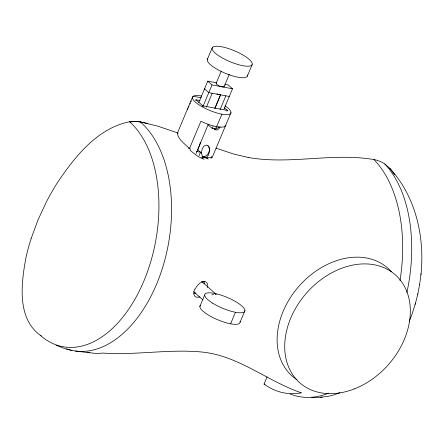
<?xml version="1.0" encoding="UTF-8"?>
<svg xmlns="http://www.w3.org/2000/svg" width="444" height="444" viewBox="0 0 444 444"><rect width="100%" height="100%" fill="white"/><g stroke="black" fill="none" stroke-linecap="round" stroke-linejoin="round"><path stroke-width="0.67" d="M420.94 274.631L421.051 273.732C424.747 236.486 415.656 196.387 389.815 168.326M419.658 284.438L421.051 273.732M417.71 294.489L419.68 284.26M409.163 321.6L412.254 313.558L415.495 303.097M415.207 304.29L417.826 293.967M31.113 238.589L38.079 219.741L46.748 201.21A193.484 145.976 -48.4 0 1 57.093 183.167C74.625 156.998 96.992 128.388 129.554 121.723A43.906 33.128 -48.4 0 1 140.271 121.867L157.787 126.146L178.149 133.061M211.977 158.003L230.991 112.643M264.935 384.338L264.052 384.06L267.049 376.901M207.381 59.313L212.221 47.769M225.513 125.868A20.813 5.655 22.8 0 1 202.087 121.811L200.916 121.268L189.427 148.662C185.242 144.034 178.155 139.699 177.35 133.239L192.413 97.297M188.606 107.159L188.933 106.382M189.91 104.046L190.237 103.269M190.892 101.715L191.22 100.932M192.851 97.042L193.179 96.265L201.31 97.785M195.654 100.555L195.982 99.778L199.972 100.527M198.751 102.625L207.753 81.152L216.722 82.828M202.464 106.616L202.791 105.833L195.982 99.778M203.008 106.41L212.01 84.937L207.753 81.152M188.683 148.268L188.994 147.935M216.106 83.389L221.262 71.101M206.432 107.021L212.199 93.273M214.774 108.342L215.412 106.81M215.629 106.305L216.267 104.773M216.483 104.268L217.976 100.699M218.187 100.189L220.324 95.099M196.026 153.602L208.341 124.237M215.035 108.275L220.657 94.866M224.153 86.53L229.304 74.242M201.582 153.186L197.819 149.839L200.522 142.713M199.095 155.594L200.51 152.225L196.52 151.482M221.895 114.191L215.606 129.06L212.193 128.421L213.048 126.385M220.096 109.579L225.863 95.826M202.78 158.375L203.097 157.62M224.004 109.046L232.506 88.772L228.249 84.987L225.047 84.388M207.115 158.769L207.315 158.286L201.332 157.165M227.056 111.216L227.384 110.434L224.464 107.842M211.022 158.247L211.488 157.143A19.175 6.843 35.5 0 1 202.381 156.26M247.308 76.202L252.148 64.657A21.678 5.889 22.8 0 0 224.375 47.375A21.678 5.889 22.8 0 0 220.035 56.61A21.678 5.889 22.8 0 0 252.148 64.657M199.861 306.482L204.701 294.938M230.614 323.798L235.453 312.254M240.093 322.189L244.933 310.645M187.412 109.246L187.951 108.719M202.37 282.295L202.919 281.563M322.244 397.23L311.655 397.763M75.524 351.049L89.827 352.83M140.31 121.917L147.957 123.526M406.898 292.446A126.201 75.463 -79.4 0 0 384.787 163.991A46.454 35.048 -48.4 0 0 374.009 159.562C334.127 152.758 293.717 163.903 253.724 158.325A190.992 144.095 -48.4 0 1 248.174 157.448M212.01 84.937L232.506 88.772M204.956 88.928L204.529 88.85L208.785 92.635L229.276 96.465M202.791 105.833L227.384 110.434M248.174 157.448L233.871 154.101L216.05 148.152M71.895 350.421L65.557 348.851L56.072 345.271M384.793 163.986L389.765 168.215L394.688 174.819M190.704 149.356L190.021 148.768M40.493 335.509L40.554 335.564A120.213 71.884 -79.4 0 0 143.945 280.841A120.213 71.884 -79.4 0 0 129.876 122.028L129.881 122.017A43.884 32.312 -49.5 0 1 140.415 121.995M129.554 121.723L129.859 122M207.936 124.636L212.193 128.421M206.244 157.331L208.214 159.08M201.593 281.352L216.034 294.2M193.734 291.758L202.997 300M177.35 133.239L177.961 133.816M216.694 126.201A4.335 2.592 -79.4 0 1 215.995 127.012M223.998 86.097A4.335 1.177 22.8 0 1 219.614 86.019A4.335 1.177 22.8 0 1 216.672 82.989M220.551 94.589A4.335 1.177 22.8 0 1 216.816 93.889M247.402 74.942A21.678 5.889 22.8 0 1 225.852 73.51A21.678 5.889 22.8 0 1 207.748 58.808M296.919 379.653A72.083 54.384 -48.4 0 1 298.806 286.43A72.083 54.384 -48.4 0 1 391.336 271.7M41.281 335.886A43.906 33.128 -48.4 0 1 40.232 335.264C16.561 317.876 21.312 282.756 25.963 257.603A193.484 145.976 -48.4 0 1 31.119 238.589M225.058 105.844A20.813 5.655 22.8 0 1 224.459 114.574A20.813 5.655 22.8 0 1 196.187 102.803A20.813 5.655 22.8 0 1 201.471 96.021M220.174 126.79A6.432 3.846 -79.4 0 1 214.025 128.505M218.92 126.895A6.938 5.234 -48.4 0 1 214.757 129.415M207.914 145.699A6.938 5.234 -48.4 0 1 208.941 152.048A6.938 5.234 -48.4 0 1 203.136 157.121M140.409 122.017A122.144 74.62 -79.8 0 1 161.894 269.874A122.144 74.62 -79.8 0 1 66.5 348.895M199.944 296.908A9.191 5.589 -49.3 0 1 194.738 289.027M195.243 289.038A9.191 5.345 -55.7 0 1 203.613 281.546A9.191 5.345 -55.7 0 1 207.62 287.568M195.943 292.885A9.191 5.561 -48.9 0 1 193.973 293.379M203.968 281.219A9.191 6.288 -52 0 1 204.123 283.844M264.052 384.06A127.739 76.385 -79.4 0 0 301.365 392.835C267.094 381.163 237.956 355.072 200.793 351.931C168.159 349.028 135.525 355.389 102.864 353.058A121.251 72.505 -79.4 0 1 87.263 352.142M204.029 159.274A21.046 7.937 42.7 0 1 189.96 150.055M189.932 148.823A21.601 5.173 40.2 0 1 189.127 148.113M200.227 142.668A21.151 7.626 35.6 0 1 200.538 142.918M211.388 156.482A21.151 7.626 35.6 0 1 211.533 157.787M197.336 149.6A19.941 5.417 22.8 0 1 197.819 149.839M200.011 143.007A20.324 5.184 31 0 1 200.222 143.146M339.91 392.657A126.201 75.463 -79.4 0 1 320.596 397.091M373.998 159.59A128.705 78.627 -79.8 0 1 399.972 280.558M328.66 393.145A128.705 78.627 -79.8 0 1 290.104 394.028M240.032 321.517A21.678 5.889 22.8 0 1 218.481 320.091A21.678 5.889 22.8 0 1 200.377 305.383M211.76 294.921A6.438 4.129 -28 0 1 213.708 294.572M214.202 293.262A6.438 5.15 -74.7 0 1 216.106 294.722M354.479 388.855A72.083 54.384 -48.4 0 0 398.079 277.494A72.083 54.384 -48.4 0 0 289.993 319.946A72.083 54.384 -48.4 0 0 354.479 388.855M208.192 155.211A6.432 3.846 -79.4 0 0 206.732 145.094A6.432 3.846 -79.4 0 0 201.654 153.924A6.432 3.846 -79.4 0 0 208.192 155.211M212.665 303.185A21.678 5.889 22.8 0 0 244.783 311.238A21.678 5.889 22.8 0 0 217.005 293.95A21.678 5.889 22.8 0 0 212.665 303.185"/></g></svg>
